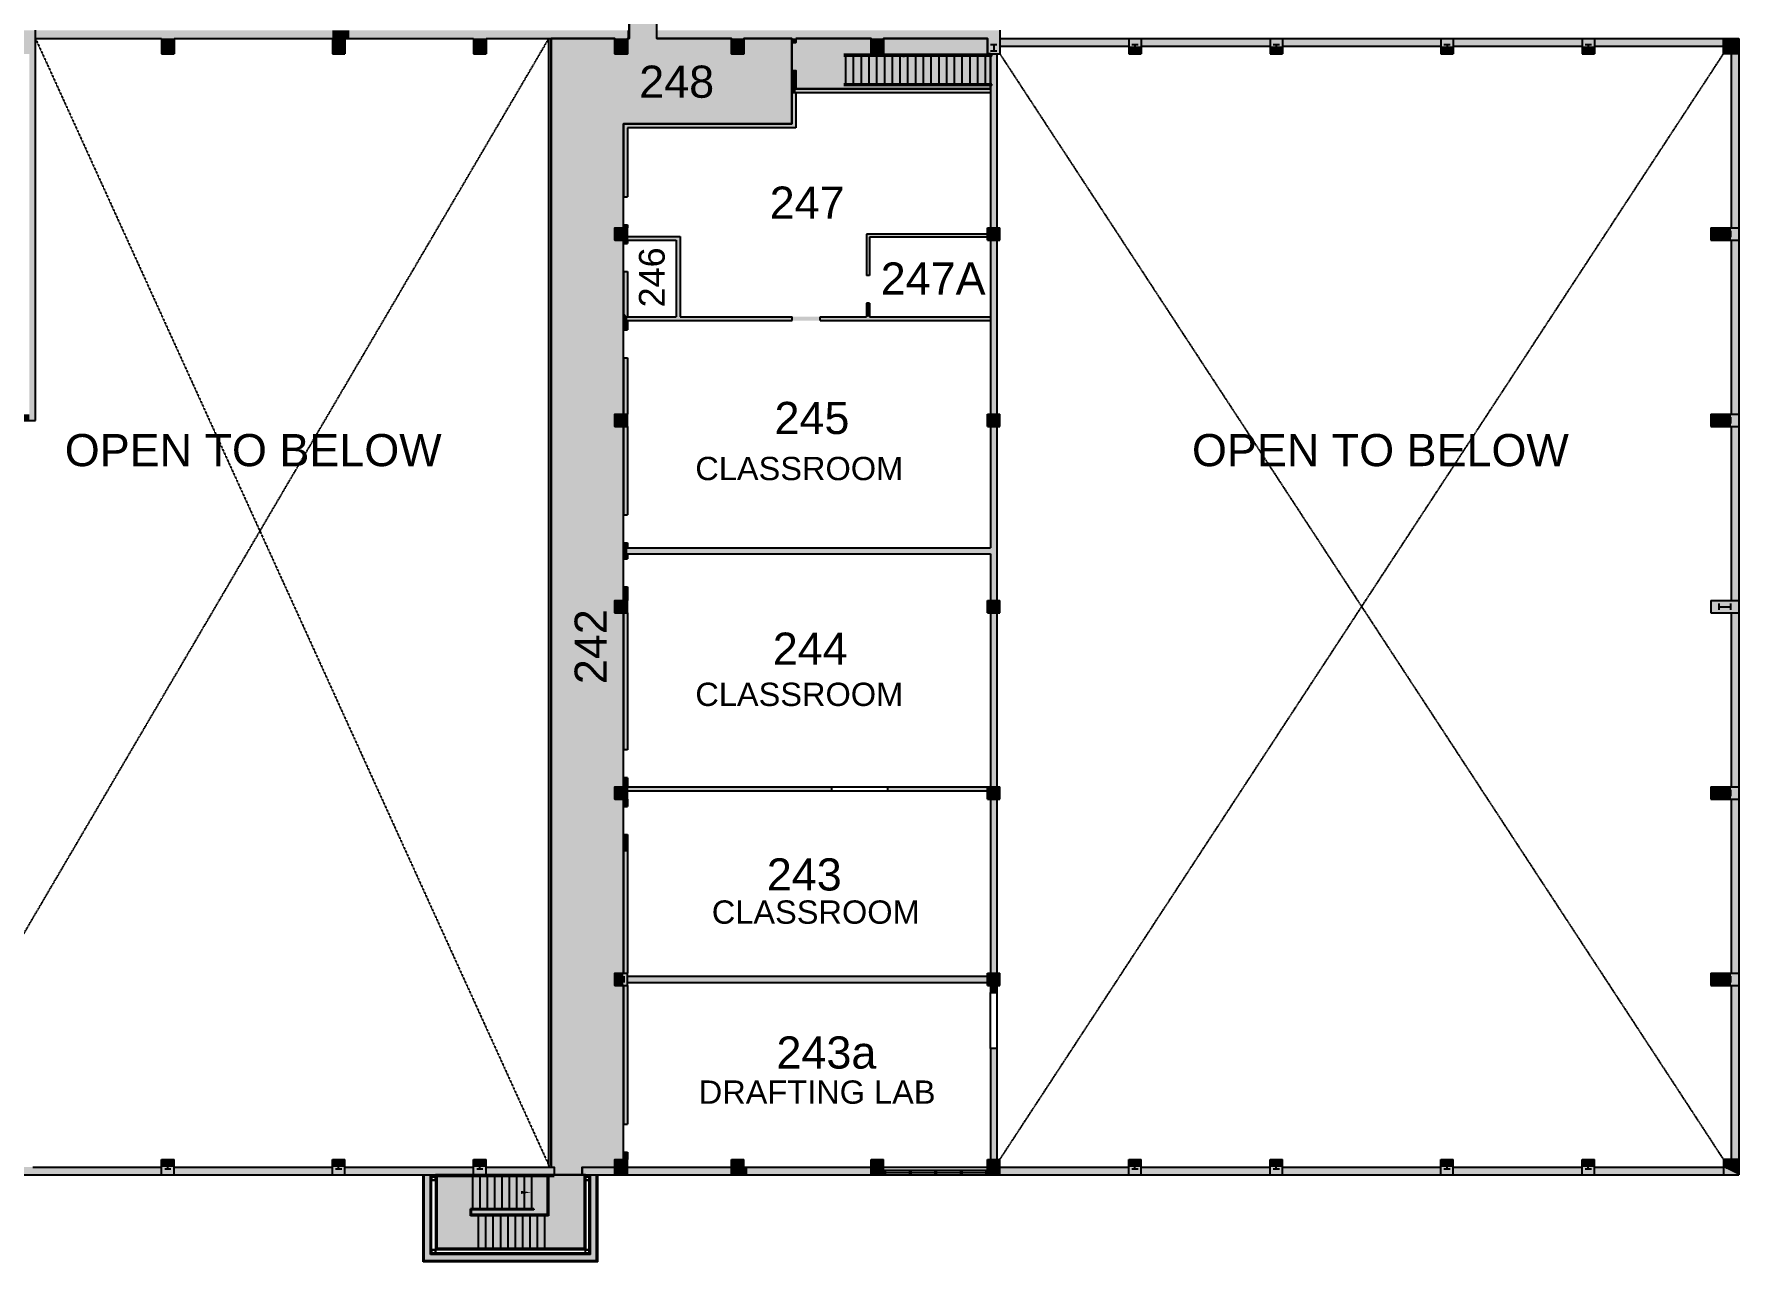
# Model space of a CAD drawing. Extents: x 268 to 100406, y 480 to 72572.
# Drawn here: x 5652 to 7848, y 871 to 2452 of the extents above; entities that cross this region are included whole.
import ezdxf

# ---------------------------------------------------------------- set-up
doc = ezdxf.new("R2010")
doc.units = 0
doc.header["$LTSCALE"] = 0.5
doc.linetypes.add('HIDDEN', pattern=[0.375, 0.25, -0.125])
for name, color, linetype in [('CORRIDOR_HATCH', 253, 'CONTINUOUS'), ('ROOM_NAMES', 7, 'CONTINUOUS'), ('SOLID', 7, 'CONTINUOUS'), ('STAIR', 7, 'CONTINUOUS'), ('TEXT', 7, 'CONTINUOUS'), ('WALL', 7, 'CONTINUOUS'), ('WALLS', 7, 'CONTINUOUS')]:
    doc.layers.add(name, color=color, linetype=linetype)
doc.styles.get("Standard").update_dxf_attribs({"font": 'arial.ttf'})
doc.styles.add('STANDARD_2', font='arial.ttf')

# ---------------------------------------------------------------- blocks, each defined once
blk = doc.blocks.new('COL1')
at = {"layer": 'WALL'}
for p, q in [((-8, -8), (-8, 8)), ((-8, 8), (8, 8)), ((-4, -4), (-4, 4)), ((-4, 0), (4, 0)), ((4, -4), (4, 4)), ((8, -8), (8, 8)), ((-8, -8), (8, -8))]:
    blk.add_line(p, q, dxfattribs=at)
blk = doc.blocks.new('*U47')
at = {"layer": 'SOLID'}
for points in [[(5653.3, 2446.8), (5653.3, 2457.3), (5815.8, 2446.8)], [(5815.8, 2446.8), (5653.3, 2457.3), (5815.8, 2457.3)], [(5815.8, 2426.8), (5815.8, 2457.3), (5831.8, 2426.8)], [(5831.8, 2426.8), (5815.8, 2457.3), (5831.8, 2457.3)], [(5831.8, 2446.8), (5831.8, 2457.3), (6035.8, 2446.8)], [(6035.8, 2446.8), (5831.8, 2457.3), (6035.8, 2457.3)], [(6035.8, 2446.8), (6035.8, 2457.3), (6057.8, 2446.8)], [(6057.8, 2446.8), (6035.8, 2457.3), (6057.8, 2457.3)], [(6057.8, 2446.8), (6057.8, 2457.3), (6217.8, 2446.8)], [(6217.8, 2446.8), (6057.8, 2457.3), (6217.8, 2457.3)], [(6217.8, 2426.8), (6217.8, 2457.3), (6233.8, 2426.8)], [(6233.8, 2426.8), (6217.8, 2457.3), (6233.8, 2457.3)], [(6233.8, 2446.8), (6233.8, 2457.3), (6399.8, 2446.8)], [(6399.8, 2446.8), (6233.8, 2457.3), (6399.8, 2457.3)], [(6399.8, 2426.8), (6399.8, 2457.3), (6415.8, 2426.8)], [(6415.8, 2426.8), (6399.8, 2457.3), (6415.8, 2457.3)], [(6415.8, 2446.8), (6415.8, 2457.3), (6418, 2446.8)], [(6418, 2446.8), (6415.8, 2457.3), (6418, 2457.3)]]:
    blk.add_solid(points, dxfattribs=at)
blk = doc.blocks.new('*U49')
at = {"layer": 'SOLID'}
for points in [[(5443.3, 2184.8), (5443.3, 2457.3), (5447.4, 2184.8)], [(5447.4, 2184.8), (5443.3, 2457.3), (5447.4, 2457.3)], [(5447.4, 2184.8), (5447.4, 2457.3), (5457.8, 2184.8)], [(5457.8, 2184.8), (5447.4, 2457.3), (5457.8, 2457.3)], [(5457.8, 2426.7), (5457.8, 2457.3), (5467.8, 2426.7)], [(5467.8, 2426.7), (5457.8, 2457.3), (5467.8, 2457.3)], [(5467.8, 2447.6), (5467.8, 2457.3), (5486.7, 2447.6)], [(5486.7, 2447.6), (5467.8, 2457.3), (5486.7, 2457.3)], [(5486.7, 2447.6), (5486.7, 2457.3), (5633.8, 2447.6)], [(5633.8, 2447.6), (5486.7, 2457.3), (5633.8, 2457.3)], [(5633.8, 2426.7), (5633.8, 2457.3), (5645.3, 2426.7)], [(5645.3, 2426.7), (5633.8, 2457.3), (5645.3, 2457.3)], [(5645.3, 1954.7), (5645.3, 2457.3), (5653.3, 1954.7)], [(5653.3, 1954.7), (5645.3, 2457.3), (5653.3, 2457.3)], [(5457.8, 2184.8), (5457.8, 2202.8), (5467.8, 2184.8)], [(5467.8, 2184.8), (5457.8, 2202.8), (5467.8, 2202.8)], [(5467.8, 2184.8), (5467.8, 2202.8), (5486.7, 2184.8)], [(5486.7, 2184.8), (5467.8, 2202.8), (5486.7, 2202.8)], [(5447.4, 1925.4), (5447.4, 1962.8), (5457.8, 1925.4)], [(5457.8, 1925.4), (5447.4, 1962.8), (5457.8, 1962.8)], [(5457.8, 1946.8), (5457.8, 1962.8), (5467.8, 1946.8)], [(5467.8, 1946.8), (5457.8, 1962.8), (5467.8, 1962.8)], [(5467.8, 1946.8), (5467.8, 1962.8), (5486.7, 1946.8)], [(5486.7, 1946.8), (5467.8, 1962.8), (5486.7, 1962.8)], [(5486.7, 1954.7), (5486.7, 1962.8), (5633.8, 1954.7)], [(5633.8, 1954.7), (5486.7, 1962.8), (5633.8, 1962.8)], [(5633.8, 1954.7), (5633.8, 1962.8), (5645.3, 1954.7)], [(5645.3, 1954.7), (5633.8, 1962.8), (5645.3, 1962.8)]]:
    blk.add_solid(points, dxfattribs=at)
blk = doc.blocks.new('*U72')
at = {"layer": 'SOLID'}
for points in [[(6357.7, 982.8), (6357.7, 992.8), (6399.8, 982.8)], [(6399.8, 982.8), (6357.7, 992.8), (6399.8, 992.8)], [(6399.8, 982.8), (6399.8, 1002.8), (6415.8, 982.8)], [(6415.8, 982.8), (6399.8, 1002.8), (6415.8, 1002.8)], [(6415.8, 982.8), (6415.8, 992.8), (6549.8, 982.8)], [(6549.8, 982.8), (6415.8, 992.8), (6549.8, 992.8)], [(6549.8, 982.8), (6549.8, 1002.8), (6565.8, 982.8)], [(6565.8, 982.8), (6549.8, 1002.8), (6565.8, 1002.8)], [(6565.8, 982.8), (6565.8, 992.8), (6570.4, 982.8)], [(6570.4, 982.8), (6565.8, 992.8), (6570.4, 992.8)]]:
    blk.add_solid(points, dxfattribs=at)
blk = doc.blocks.new('*U73')
at = {"layer": 'WALL'}
for points in [[(6745.8, 982.8), (6745.8, 988.8), (6747.8, 982.8)], [(6747.8, 982.8), (6745.8, 988.8), (6747.8, 988.8)]]:
    blk.add_solid(points, dxfattribs=at)
blk = doc.blocks.new('*U74')
at = {"layer": 'SOLID'}
for points in [[(6779.1, 982.8), (6779.1, 988.8), (6781.1, 982.8)], [(6781.1, 982.8), (6779.1, 988.8), (6781.1, 988.8)]]:
    blk.add_solid(points, dxfattribs=at)
blk = doc.blocks.new('*U75')
at = {"layer": 'SOLID'}
for points in [[(6811.8, 982.8), (6811.8, 988.8), (6813.8, 982.8)], [(6813.8, 982.8), (6811.8, 988.8), (6813.8, 988.8)]]:
    blk.add_solid(points, dxfattribs=at)
blk = doc.blocks.new('*U76')
at = {"layer": 'SOLID'}
for points in [[(6844.8, 982.8), (6844.8, 988.8), (6846.8, 982.8)], [(6846.8, 982.8), (6844.8, 988.8), (6846.8, 988.8)]]:
    blk.add_solid(points, dxfattribs=at)
blk = doc.blocks.new('*U77')
at = {"layer": 'SOLID'}
for points in [[(6877.8, 982.8), (6877.8, 988.8), (6879.8, 982.8)], [(6879.8, 982.8), (6877.8, 988.8), (6879.8, 988.8)]]:
    blk.add_solid(points, dxfattribs=at)
blk = doc.blocks.new('*U84')
at = {"layer": 'SOLID'}
for points in [[(6565.8, 982.8), (6565.8, 992.8), (6729.8, 982.8)], [(6729.8, 982.8), (6565.8, 992.8), (6729.8, 992.8)], [(6729.8, 982.8), (6729.8, 1002.8), (6733, 982.8)], [(6733, 982.8), (6729.8, 1002.8), (6733, 1002.8)], [(6733, 982.8), (6733, 995.8), (6745.8, 982.8)], [(6745.8, 982.8), (6733, 995.8), (6745.8, 995.8)], [(6879.8, 982.8), (6879.8, 1002.8), (6895.8, 982.8)], [(6895.8, 982.8), (6879.8, 1002.8), (6895.8, 1002.8)], [(6895.8, 982.8), (6895.8, 992.8), (7061.8, 982.8)], [(7061.8, 982.8), (6895.8, 992.8), (7061.8, 992.8)]]:
    blk.add_solid(points, dxfattribs=at)
blk = doc.blocks.new('*U91')
at = {"layer": 'CORRIDOR_HATCH'}
for points in [[(6418, 2336.8), (6418, 2468.3), (6447.3, 2336.8)], [(6447.3, 2336.8), (6418, 2468.3), (6447.3, 2468.3)], [(6447.3, 2336.8), (6447.3, 2468.3), (6454, 2336.8)], [(6454, 2336.8), (6447.3, 2468.3), (6454, 2468.3)], [(6317.8, 992.8), (6317.8, 2446.8), (6321.7, 992.8)], [(6321.7, 992.8), (6317.8, 2446.8), (6321.7, 2446.8)], [(6321.7, 982.8), (6321.7, 2446.8), (6357.7, 982.8)], [(6357.7, 982.8), (6321.7, 2446.8), (6357.7, 2446.8)], [(6357.7, 992.8), (6357.7, 2446.8), (6361, 992.8)], [(6361, 992.8), (6357.7, 2446.8), (6361, 2446.8)], [(6361, 992.8), (6361, 2446.8), (6361.7, 992.8)], [(6361.7, 992.8), (6361, 2446.8), (6361.7, 2446.8)], [(6361.7, 992.8), (6361.7, 2446.8), (6361.9, 992.8)], [(6361.9, 992.8), (6361.7, 2446.8), (6361.9, 2446.8)], [(6361.9, 992.8), (6361.9, 2446.8), (6362.4, 992.8)], [(6362.4, 992.8), (6361.9, 2446.8), (6362.4, 2446.8)], [(6362.4, 992.8), (6362.4, 2446.8), (6399.8, 992.8)], [(6399.8, 992.8), (6362.4, 2446.8), (6399.8, 2446.8)], [(6415.8, 2336.8), (6415.8, 2446.8), (6418, 2336.8)], [(6418, 2336.8), (6415.8, 2446.8), (6418, 2446.8)], [(6454, 2336.8), (6454, 2446.8), (6455.8, 2336.8)], [(6455.8, 2336.8), (6454, 2446.8), (6455.8, 2446.8)], [(6455.8, 2336.8), (6455.8, 2446.8), (6457.2, 2336.8)], [(6457.2, 2336.8), (6455.8, 2446.8), (6457.2, 2446.8)], [(6457.2, 2336.8), (6457.2, 2446.8), (6458, 2336.8)], [(6458, 2336.8), (6457.2, 2446.8), (6458, 2446.8)], [(6458, 2336.8), (6458, 2446.8), (6549.8, 2336.8)], [(6549.8, 2336.8), (6458, 2446.8), (6549.8, 2446.8)], [(6565.8, 2336.8), (6565.8, 2446.8), (6627.8, 2336.8)], [(6627.8, 2336.8), (6565.8, 2446.8), (6627.8, 2446.8)], [(6627.8, 2405.7), (6627.8, 2441.7), (6632.8, 2405.7)], [(6632.8, 2405.7), (6627.8, 2441.7), (6632.8, 2441.7)], [(6632.8, 2381.8), (6632.8, 2446.8), (6657.8, 2381.8)], [(6657.8, 2381.8), (6632.8, 2446.8), (6657.8, 2446.8)], [(6657.8, 2381.8), (6657.8, 2446.8), (6729.8, 2381.8)], [(6729.8, 2381.8), (6657.8, 2446.8), (6729.8, 2446.8)], [(6745.8, 2381.8), (6745.8, 2446.8), (6845.8, 2381.8)], [(6845.8, 2381.8), (6745.8, 2446.8), (6845.8, 2446.8)], [(6845.8, 2381.8), (6845.8, 2446.8), (6879.8, 2381.8)], [(6879.8, 2381.8), (6845.8, 2446.8), (6879.8, 2446.8)], [(6399.8, 2202.8), (6399.8, 2426.8), (6410.8, 2202.8)], [(6410.8, 2202.8), (6399.8, 2426.8), (6410.8, 2426.8)], [(6410.8, 2336.8), (6410.8, 2426.8), (6415.8, 2336.8)], [(6415.8, 2336.8), (6410.8, 2426.8), (6415.8, 2426.8)], [(6549.8, 2336.8), (6549.8, 2426.8), (6565.8, 2336.8)], [(6565.8, 2336.8), (6549.8, 2426.8), (6565.8, 2426.8)], [(6729.8, 2381.8), (6729.8, 2426.8), (6745.8, 2381.8)], [(6745.8, 2381.8), (6729.8, 2426.8), (6745.8, 2426.8)], [(6879.8, 2381.8), (6879.8, 2426.8), (6881.8, 2381.8)], [(6881.8, 2381.8), (6879.8, 2426.8), (6881.8, 2426.8)], [(6881.8, 2381.8), (6881.8, 2426.8), (6883.8, 2381.8)], [(6883.8, 2381.8), (6881.8, 2426.8), (6883.8, 2426.8)], [(6399.8, 1962.8), (6399.8, 2186.8), (6410.8, 1962.8)], [(6410.8, 1962.8), (6399.8, 2186.8), (6410.8, 2186.8)], [(6399.8, 1722.8), (6399.8, 1946.8), (6410.8, 1722.8)], [(6410.8, 1722.8), (6399.8, 1946.8), (6410.8, 1946.8)], [(6399.8, 1482.8), (6399.8, 1706.8), (6410.8, 1482.8)], [(6410.8, 1482.8), (6399.8, 1706.8), (6410.8, 1706.8)], [(6399.8, 1242.8), (6399.8, 1466.8), (6410.8, 1242.8)], [(6410.8, 1242.8), (6399.8, 1466.8), (6410.8, 1466.8)], [(6399.8, 1002.8), (6399.8, 1226.8), (6410.8, 1002.8)], [(6410.8, 1002.8), (6399.8, 1226.8), (6410.8, 1226.8)], [(6168.7, 886.8), (6168.7, 982.8), (6171.2, 886.8)], [(6171.2, 886.8), (6168.7, 982.8), (6171.2, 982.8)], [(6171.2, 886.8), (6171.2, 982.8), (6188.4, 886.7)], [(6188.4, 886.7), (6171.2, 982.8), (6188.4, 982.8)], [(6188.4, 886.7), (6188.4, 982.8), (6317.8, 886.6)], [(6317.8, 886.6), (6188.4, 982.8), (6317.8, 982.8)], [(6317.8, 886.6), (6317.8, 982.8), (6321.7, 886.6)], [(6321.7, 886.6), (6317.8, 982.8), (6321.7, 982.8)], [(6321.7, 886.6), (6321.7, 982.8), (6357.7, 886.5)], [(6357.7, 886.5), (6321.7, 982.8), (6357.7, 982.8)], [(6357.7, 886.5), (6357.7, 982.8), (6361, 886.5)], [(6361, 886.5), (6357.7, 982.8), (6361, 982.8)], [(6361, 886.5), (6361, 982.8), (6361.7, 886.5)], [(6361.7, 886.5), (6361, 982.8), (6361.7, 982.8)], [(6361.7, 886.5), (6361.7, 982.8), (6361.9, 886.5)]]:
    blk.add_solid(points, dxfattribs=at)

msp = doc.modelspace()

# ---------------------------------------------------------------- linework, layer by layer
at = {"layer": 'CORRIDOR_HATCH'}
msp.add_lwpolyline([(6418, 2468.3), (6418, 2446.8), (6415.8, 2446.8), (6415.8, 2426.8), (6399.8, 2426.8), (6399.8, 2446.8), (6317.8, 2446.8), (6317.8, 994.8), (6317.8, 992.8), (6321.7, 992.8), (6321.7, 982.8), (6357.7, 982.8), (6357.7, 992.8), (6399.8, 992.8), (6399.8, 1002.8), (6410.8, 1002.8), (6410.8, 1226.8), (6399.8, 1226.8), (6399.8, 1242.8), (6410.8, 1242.8), (6410.8, 1466.8), (6399.8, 1466.8), (6399.8, 1482.8), (6410.8, 1482.8), (6410.8, 1706.8), (6399.8, 1706.8), (6399.8, 1722.8), (6410.8, 1722.8), (6410.8, 1946.8), (6399.8, 1946.8), (6399.8, 1962.8), (6410.8, 1962.8), (6410.8, 2186.8), (6399.8, 2186.8), (6399.8, 2202.8), (6410.8, 2202.8), (6410.8, 2336.8), (6627.8, 2336.8), (6627.8, 2446.8), (6565.8, 2446.8), (6565.8, 2426.8), (6549.8, 2426.8), (6549.8, 2446.8), (6454, 2446.8), (6454, 2468.3)], dxfattribs=at)
for points in [[(6632.8, 2446.8), (6632.8, 2441.7), (6627.8, 2441.7), (6627.8, 2405.7), (6632.8, 2405.7), (6632.8, 2381.8), (6883.8, 2381.8), (6883.8, 2426.8), (6879.8, 2426.8), (6879.8, 2446.8), (6745.8, 2446.8), (6745.8, 2426.8), (6729.8, 2426.8), (6729.8, 2446.8)], [(6168.7, 982.8), (6168.7, 886.8), (6361.9, 886.5), (6361.7, 982.8)]]:
    msp.add_lwpolyline(points, close=True, dxfattribs=at)
at = {"layer": 'SOLID'}
msp.add_line((5653.3, 2446.8), (5653.3, 2457.3), dxfattribs=at)
for points in [[(5815.8, 2426.8), (5831.8, 2426.8), (5815.8, 2446.8), (5831.8, 2446.8)], [(6035.8, 2426.8), (6051.8, 2426.8), (6035.8, 2446.8), (6051.8, 2446.8)], [(6217.8, 2426.8), (6233.8, 2426.8), (6217.8, 2446.8), (6233.8, 2446.8)], [(6314.8, 1968.2), (6317.8, 1971.7), (6314.8, 2446.8), (6317.8, 2446.8)], [(6399.8, 2426.8), (6415.8, 2426.8), (6399.8, 2446.8), (6415.8, 2446.8)], [(6454, 2446.8), (6454, 2457.3), (6879.8, 2446.8), (6895.8, 2457.3)], [(6549.8, 2426.8), (6565.8, 2426.8), (6549.8, 2446.8), (6565.8, 2446.8)], [(6627.8, 2441.7), (6627.8, 2446.8), (6632.8, 2441.7), (6632.8, 2446.8)], [(6729.8, 2446.8), (6729.8, 2426.8), (6745.8, 2446.8), (6745.8, 2426.8)], [(6879.8, 2446.8), (6879.8, 2426.8), (6895.8, 2457.3), (6895.8, 2426.8)], [(7827.8, 2446.8), (7827.8, 2436.8), (6895.8, 2446.8), (6895.8, 2436.8)], [(7827.8, 2446.8), (7847.8, 2446.8), (7827.8, 2426.8), (7847.8, 2426.8)], [(6883.8, 2202.8), (6891.8, 2202.8), (6883.8, 2426.8), (6891.8, 2426.8)], [(7061.8, 2426.8), (7061.8, 2436.8), (7077.8, 2426.8), (7077.8, 2436.8)], [(7243.8, 2436.8), (7243.8, 2426.8), (7259.8, 2436.8), (7259.8, 2426.8)], [(7463.8, 2436.8), (7463.8, 2426.8), (7479.8, 2436.8), (7479.8, 2426.8)], [(7645.8, 2436.8), (7645.8, 2426.8), (7661.8, 2436.8), (7661.8, 2426.8)], [(7837.8, 1722.8), (7847.8, 1722.8), (7837.8, 2426.8), (7847.8, 2426.8)], [(6627.8, 2405.7), (6627.8, 2403.7), (6632.8, 2405.7), (6632.8, 2403.7)], [(6627.8, 2376.8), (6627.8, 2383.8), (6632.8, 2376.8), (6632.8, 2383.8)], [(6627.8, 2336.8), (6632.8, 2331.8), (6627.8, 2376.8), (6632.8, 2376.8)], [(6883.8, 2381.8), (6883.8, 2376.8), (6632.8, 2381.8), (6632.8, 2376.8)], [(6410.8, 2242.9), (6415.8, 2242.9), (6410.8, 2336.8), (6415.8, 2331.8)], [(6410.8, 2336.8), (6415.8, 2331.8), (6627.8, 2336.8), (6632.8, 2331.8)], [(6399.8, 2202.8), (6399.8, 2186.8), (6415.8, 2202.8), (6415.8, 2186.8)], [(6410.8, 2206.9), (6415.8, 2206.9), (6410.8, 2202.8), (6415.8, 2202.8)], [(6879.8, 2202.8), (6879.8, 2186.8), (6895.8, 2202.8), (6895.8, 2186.8)], [(7811.8, 2202.8), (7811.8, 2186.8), (7837.8, 2202.8), (7837.8, 2186.8)], [(6410.8, 2182.6), (6410.8, 2186.8), (6415.8, 2182.6), (6415.8, 2186.8)], [(6478.8, 2186.8), (6483.8, 2191.8), (6415.8, 2186.8), (6415.8, 2191.8)], [(6478.8, 2088.3), (6483.8, 2088.3), (6478.8, 2186.8), (6483.8, 2191.8)], [(6723.8, 2141.6), (6727.8, 2141.6), (6723.8, 2194.8), (6727.8, 2190.8)], [(6723.8, 2194.8), (6727.8, 2190.8), (6879.8, 2194.8), (6879.8, 2190.8)], [(6883.8, 2128), (6891.8, 2129.1), (6883.8, 2186.8), (6891.8, 2186.8)], [(6410.8, 2093.5), (6415.8, 2088.3), (6410.8, 2146.6), (6415.8, 2146.6)], [(6883.8, 1962.8), (6891.8, 1962.8), (6883.8, 2128), (6891.8, 2129.1)], [(6415.8, 2071.4), (6410.8, 2071.4), (6415.8, 2088.3), (6410.8, 2093.5)], [(6415.8, 2083.3), (6415.8, 2088.3), (6883.8, 2083.3), (6883.8, 2088.3)], [(6723.8, 2088.3), (6723.8, 2105.6), (6727.8, 2088.3), (6727.8, 2105.6)], [(6415.8, 1962.8), (6410.8, 1962.8), (6415.8, 2035.4), (6410.8, 2035.4)], [(6314.8, 1323.7), (6317.8, 1321.4), (6314.8, 1968.2), (6317.8, 1971.7)], [(6399.8, 1962.8), (6399.8, 1946.8), (6415.8, 1962.8), (6415.8, 1946.8)], [(6879.8, 1962.8), (6895.8, 1962.8), (6879.8, 1946.8), (6895.8, 1946.8)], [(7811.8, 1962.8), (7811.8, 1946.8), (7837.8, 1962.8), (7837.8, 1946.8)], [(6410.8, 1833), (6415.8, 1833), (6410.8, 1946.8), (6415.8, 1946.8)], [(6883.8, 1722.8), (6891.8, 1722.8), (6883.8, 1946.8), (6891.8, 1946.8)], [(6410.8, 1797), (6410.8, 1776.5), (6415.8, 1797), (6415.8, 1776.5)], [(6415.8, 1790.8), (6415.8, 1782.8), (6883.8, 1790.8), (6883.8, 1782.8)], [(6410.8, 1740.5), (6410.8, 1722.8), (6415.8, 1740.5), (6415.8, 1722.8)], [(6399.8, 1722.8), (6399.8, 1706.8), (6415.8, 1722.8), (6415.8, 1706.8)], [(6895.8, 1722.8), (6895.8, 1706.8), (6879.8, 1722.8), (6879.8, 1706.8)], [(7811.8, 1722.8), (7811.8, 1706.8), (7847.8, 1722.8), (7847.8, 1706.8)], [(6410.8, 1530.2), (6415.8, 1530.2), (6410.8, 1706.8), (6415.8, 1706.8)], [(6883.8, 1482.8), (6891.8, 1482.8), (6883.8, 1706.8), (6891.8, 1706.8)], [(7837.8, 1002.8), (7847.8, 1002.8), (7837.8, 1706.8), (7847.8, 1706.8)], [(6410.8, 1494.2), (6410.8, 1482.8), (6415.8, 1494.2), (6415.8, 1482.8)], [(6399.8, 1466.8), (6399.8, 1482.8), (6415.8, 1466.8), (6415.8, 1482.8)], [(6415.8, 1482.8), (6415.8, 1477.8), (6679, 1482.8), (6679, 1477.8)], [(6879.8, 1482.8), (6879.8, 1477.8), (6751, 1482.8), (6751, 1477.8)], [(6895.8, 1466.8), (6879.8, 1466.8), (6895.8, 1482.8), (6879.8, 1482.8)], [(7811.8, 1482.8), (7811.8, 1466.8), (7837.8, 1482.8), (7837.8, 1466.8)], [(6410.8, 1457.5), (6410.8, 1466.8), (6415.8, 1457.5), (6415.8, 1466.8)], [(6883.8, 1242.8), (6891.8, 1242.8), (6883.8, 1466.8), (6891.8, 1466.8)], [(6410.8, 1421.5), (6410.8, 1399.1), (6415.8, 1421.5), (6415.8, 1399.1)], [(6410.8, 1048), (6415.8, 1048), (6410.8, 1399.1), (6415.8, 1399.1)], [(6314.8, 994.8), (6317.8, 992.8), (6314.8, 1323.7), (6317.8, 1321.4)], [(6399.8, 1242.8), (6399.8, 1226.8), (6410.8, 1242.8), (6410.8, 1226.8)], [(6415.8, 1238.7), (6415.8, 1230.7), (6883.8, 1238.7), (6883.8, 1230.7)], [(6895.8, 1242.8), (6879.8, 1242.8), (6895.8, 1226.8), (6879.8, 1226.8)], [(7811.8, 1242.8), (7811.8, 1226.8), (7837.8, 1242.8), (7837.8, 1226.8)], [(6883.8, 1217.8), (6891.8, 1217.8), (6883.8, 1226.8), (6891.8, 1226.8)], [(6883.8, 1002.8), (6891.8, 1002.8), (6883.8, 1145.8), (6891.8, 1145.8)], [(6410.8, 1012), (6415.8, 1012), (6410.8, 1002.8), (6415.8, 1002.8)], [(5467.8, 982.8), (5467.8, 992.8), (6321.7, 982.8), (6321.7, 992.8)], [(5815.8, 1002.8), (5831.8, 1002.8), (5815.8, 992.8), (5831.8, 992.8)], [(6035.8, 1002.8), (6051.8, 1002.8), (6035.8, 992.8), (6051.8, 992.8)], [(6217.8, 1002.8), (6233.8, 1002.8), (6217.8, 992.8), (6233.8, 992.8)], [(6399.8, 1002.8), (6399.8, 992.8), (6415.8, 1002.8), (6415.8, 992.8)], [(6549.8, 1002.8), (6549.8, 992.8), (6565.8, 1002.8), (6565.8, 992.8)], [(6729.8, 1002.8), (6745.8, 1002.8), (6729.8, 992.8), (6745.8, 992.8)], [(6879.8, 1002.8), (6895.8, 1002.8), (6879.8, 992.8), (6895.8, 992.8)], [(7827.8, 992.8), (7847.8, 982.8), (7004.7, 992.8), (7003.2, 982.8)], [(7061.8, 1002.8), (7077.8, 1002.8), (7061.8, 992.8), (7077.8, 992.8)], [(7243.8, 1002.8), (7259.8, 1002.8), (7243.8, 992.8), (7259.8, 992.8)], [(7463.8, 1002.8), (7479.8, 1002.8), (7463.8, 992.8), (7479.8, 992.8)], [(7645.8, 1002.8), (7661.8, 1002.8), (7645.8, 992.8), (7661.8, 992.8)], [(7827.8, 1002.8), (7827.8, 992.8), (7847.8, 1002.8), (7847.8, 982.8)], [(6162.2, 982.8), (6152.7, 982.8), (6162.2, 880.3), (6152.7, 870.8)], [(6368.2, 880.3), (6377.7, 870.8), (6368.2, 982.8), (6377.7, 982.8)], [(6162.2, 880.3), (6152.7, 870.8), (6368.2, 880.3), (6377.7, 870.8)]]:
    msp.add_solid(points, dxfattribs=at)
at = {"layer": 'STAIR', "linetype": 'HIDDEN'}
for p, q in [((5467.8, 1002.8), (6314.8, 2446.8)), ((5653.3, 2446.8), (6314.8, 994.8)), ((6895.8, 1002.8), (7827.8, 2426.8)), ((6895.8, 2426.8), (7827.8, 1002.8))]:
    msp.add_line(p, q, dxfattribs=at)
at = {"layer": 'STAIR'}
for p, q in [((6314.8, 994.8), (6314.8, 2446.8)), ((6317.8, 994.8), (6317.8, 2446.8)), ((6885.2, 2426), (6694.8, 2426)), ((6885.2, 2424), (6694.8, 2424)), ((6696.9, 2424), (6696.9, 2388)), ((6706.9, 2424), (6706.9, 2388)), ((6716.9, 2424), (6716.9, 2388)), ((6726.9, 2424), (6726.9, 2388)), ((6736.9, 2424), (6736.9, 2388)), ((6746.9, 2424), (6746.9, 2388)), ((6756.9, 2424), (6756.9, 2388)), ((6766.9, 2424), (6766.9, 2388)), ((6771.5, 2424), (6771.5, 2422.7)), ((6776.9, 2424), (6776.9, 2388)), ((6786.9, 2424), (6786.9, 2388)), ((6796.9, 2424), (6796.9, 2388)), ((6806.9, 2424), (6806.9, 2388)), ((6816.9, 2424), (6816.9, 2388)), ((6826.9, 2424), (6826.9, 2388)), ((6836.9, 2424), (6836.9, 2388)), ((6846.9, 2424), (6846.9, 2388)), ((6856.9, 2424), (6856.9, 2388)), ((6866.9, 2424), (6866.9, 2388)), ((6876.9, 2424), (6876.9, 2388)), ((6885.2, 2424), (6885.2, 2426)), ((6627.8, 2403.7), (6627.8, 2383.8)), ((6630.3, 2403.7), (6630.3, 2383.8)), ((6632.8, 2403.7), (6632.8, 2383.8)), ((6885.2, 2388), (6694.8, 2388)), ((6885.2, 2386), (6694.8, 2386)), ((6885.2, 2386), (6885.2, 2388)), ((6314.8, 994.8), (6314.8, 992.8)), ((6317.8, 994.8), (6317.8, 992.8)), ((6154.2, 872.3), (6154.2, 982.8)), ((6162.2, 880.3), (6162.2, 982.8)), ((6368.2, 880.3), (6368.2, 982.8)), ((6376.2, 872.3), (6376.2, 982.8)), ((6213.7, 930.3), (6213.7, 939.3)), ((6295.2, 939.3), (6213.7, 939.3)), ((6314.2, 930.3), (6213.7, 930.3)), ((6215.2, 931.8), (6215.2, 937.8)), ((6295.2, 937.8), (6215.2, 937.8)), ((6312.7, 931.8), (6215.2, 931.8)), ((6359.7, 880.3), (6162.2, 880.3)), ((6361.7, 886.8), (6168.7, 886.8)), ((6368.2, 880.3), (6359.7, 880.3)), ((6359.7, 872.3), (6154.2, 872.3)), ((6376.2, 872.3), (6359.7, 872.3))]:
    msp.add_line(p, q, dxfattribs=at)
at = {"layer": 'STAIR', "linetype": 'CONTINUOUS'}
for p, q in [((6168.7, 982.8), (6168.7, 886.8)), ((6170.2, 981.3), (6170.2, 888.3)), ((6170.2, 981.3), (6321.7, 981.3)), ((6216.2, 981.3), (6216.2, 939.3)), ((6225.7, 981.3), (6225.7, 939.3)), ((6235.2, 981.3), (6235.2, 939.3)), ((6244.7, 981.3), (6244.7, 939.3)), ((6254.2, 981.3), (6254.2, 939.3)), ((6263.7, 981.3), (6263.7, 939.3)), ((6273.2, 981.3), (6273.2, 939.3)), ((6282.7, 981.3), (6282.7, 939.3)), ((6292.2, 981.3), (6292.2, 939.3)), ((6312.7, 981.3), (6312.7, 931.8)), ((6314.2, 981.3), (6314.2, 930.3)), ((6360.2, 982.8), (6360.2, 888.3)), ((6361.7, 982.8), (6361.7, 886.8)), ((6223.7, 930.3), (6223.7, 888.3)), ((6233.2, 930.3), (6233.2, 888.3)), ((6242.7, 930.3), (6242.7, 888.3)), ((6252.2, 930.3), (6252.2, 888.3)), ((6261.7, 930.3), (6261.7, 888.3)), ((6271.2, 930.3), (6271.2, 888.3)), ((6280.7, 930.3), (6280.7, 888.3)), ((6290.2, 930.3), (6290.2, 888.3)), ((6295.2, 939.3), (6295.2, 937.8)), ((6299.7, 930.3), (6299.7, 888.3)), ((6309.2, 930.3), (6309.2, 888.3)), ((6170.2, 888.3), (6360.2, 888.3)), ((6302.7, 888.3), (6302.7, 886.8))]:
    msp.add_line(p, q, dxfattribs=at)
at = {"layer": 'WALL'}
for p, q in [((6418, 2446.8), (6418, 2468.3)), ((6454, 2446.8), (6454, 2468.3)), ((5653.3, 2446.8), (5815.8, 2446.8)), ((5653.3, 1954.7), (5653.3, 2446.8)), ((5815.8, 2446.8), (5815.8, 2426.8)), ((5819.8, 2438.8), (5827.8, 2438.8)), ((5823.8, 2438.8), (5823.8, 2430.8)), ((5831.8, 2446.8), (5831.8, 2426.8)), ((5831.8, 2446.8), (6035.8, 2446.8)), ((6029.8, 2446.8), (6057.8, 2446.8)), ((6035.8, 2446.8), (6035.8, 2426.8)), ((6039.8, 2438.8), (6047.8, 2438.8)), ((6043.8, 2438.8), (6043.8, 2430.8)), ((6051.8, 2446.8), (6051.8, 2426.8)), ((6051.8, 2446.8), (6217.8, 2446.8)), ((6217.8, 2446.8), (6217.8, 2426.8)), ((6221.8, 2438.8), (6229.8, 2438.8)), ((6225.8, 2438.8), (6225.8, 2430.8)), ((6233.8, 2446.8), (6233.8, 2426.8)), ((6233.8, 2446.8), (6399.8, 2446.8)), ((6399.8, 2446.8), (6399.8, 2426.8)), ((6403.8, 2438.8), (6411.8, 2438.8)), ((6407.8, 2438.8), (6407.8, 2430.8)), ((6415.8, 2446.8), (6415.8, 2426.8)), ((6415.8, 2446.8), (6418, 2446.8)), ((6454, 2446.8), (6549.8, 2446.8)), ((6549.8, 2446.8), (6549.8, 2426.8)), ((6553.8, 2438.8), (6561.8, 2438.8)), ((6557.8, 2438.8), (6557.8, 2430.8)), ((6565.8, 2446.8), (6565.8, 2426.8)), ((6565.8, 2446.8), (6627.8, 2446.8)), ((6627.8, 2446.8), (6627.8, 2441.7)), ((6627.8, 2441.7), (6632.8, 2441.7)), ((6632.8, 2446.8), (6632.8, 2441.7)), ((6632.8, 2446.8), (6729.8, 2446.8)), ((6729.8, 2446.8), (6729.8, 2426.8)), ((6733.8, 2438.8), (6741.8, 2438.8)), ((6737.8, 2438.8), (6737.8, 2430.8)), ((6745.8, 2446.8), (6745.8, 2426.8)), ((6745.8, 2446.8), (6879.8, 2446.8)), ((6879.8, 2446.8), (6879.8, 2426.8)), ((6883.8, 2438.8), (6891.8, 2438.8)), ((6887.8, 2438.8), (6887.8, 2430.8)), ((6895.8, 2457.3), (6895.8, 2426.8)), ((6895.8, 2446.8), (7061.8, 2446.8)), ((7061.8, 2446.8), (7061.8, 2426.8)), ((7061.8, 2446.8), (7847.8, 2446.8)), ((7065.8, 2438.8), (7073.8, 2438.8)), ((7069.8, 2438.8), (7069.8, 2430.8)), ((7077.8, 2446.8), (7077.8, 2426.8)), ((7243.8, 2446.8), (7243.8, 2426.8)), ((7247.8, 2438.8), (7255.8, 2438.8)), ((7251.8, 2438.8), (7251.8, 2430.8)), ((7259.8, 2446.8), (7259.8, 2426.8)), ((7463.8, 2446.8), (7463.8, 2426.8)), ((7467.8, 2438.8), (7475.8, 2438.8)), ((7471.8, 2438.8), (7471.8, 2430.8)), ((7479.8, 2446.8), (7479.8, 2426.8)), ((7645.8, 2446.8), (7645.8, 2426.8)), ((7649.8, 2438.8), (7657.8, 2438.8)), ((7653.8, 2438.8), (7653.8, 2430.8)), ((7661.8, 2446.8), (7661.8, 2426.8)), ((7827.8, 2426.8), (7827.8, 2446.8)), ((7831.8, 2430.8), (7831.8, 2438.8)), ((7839.8, 2430.8), (7839.8, 2438.8)), ((7847.8, 2446.8), (7847.8, 982.8)), ((5815.8, 2426.8), (5831.8, 2426.8)), ((5819.8, 2430.8), (5827.8, 2430.8)), ((6035.8, 2426.8), (6051.8, 2426.8)), ((6039.8, 2430.8), (6047.8, 2430.8)), ((6217.8, 2426.8), (6233.8, 2426.8)), ((6221.8, 2430.8), (6229.8, 2430.8)), ((6399.8, 2426.8), (6415.8, 2426.8)), ((6403.8, 2430.8), (6411.8, 2430.8)), ((6549.8, 2426.8), (6565.8, 2426.8)), ((6553.8, 2430.8), (6561.8, 2430.8)), ((6729.8, 2426.8), (6745.8, 2426.8)), ((6733.8, 2430.8), (6741.8, 2430.8)), ((6879.8, 2426.8), (6895.8, 2426.8)), ((6883.8, 2430.8), (6891.8, 2430.8)), ((6883.8, 2426.8), (6883.8, 2202.8)), ((6891.8, 2426.8), (6891.8, 2202.8)), ((6895.8, 2436.8), (7061.8, 2436.8)), ((7061.8, 2426.8), (7077.8, 2426.8)), ((7065.8, 2430.8), (7073.8, 2430.8)), ((7077.8, 2436.8), (7243.8, 2436.8)), ((7237.8, 2436.8), (7243.8, 2436.8)), ((7243.8, 2426.8), (7259.8, 2426.8)), ((7247.8, 2430.8), (7255.8, 2430.8)), ((7259.8, 2436.8), (7265.8, 2436.8)), ((7259.8, 2436.8), (7463.8, 2436.8)), ((7457.8, 2436.8), (7463.8, 2436.8)), ((7463.8, 2426.8), (7479.8, 2426.8)), ((7467.8, 2430.8), (7475.8, 2430.8)), ((7479.8, 2436.8), (7645.8, 2436.8)), ((7645.8, 2426.8), (7661.8, 2426.8)), ((7649.8, 2430.8), (7657.8, 2430.8)), ((7661.8, 2436.8), (7827.8, 2436.8)), ((7847.8, 2426.8), (7827.8, 2426.8)), ((7839.8, 2434.8), (7831.8, 2434.8)), ((7837.8, 2426.8), (7837.8, 2202.8)), ((6627.8, 2405.7), (6632.8, 2405.7)), ((6627.8, 2405.7), (6627.8, 2403.7)), ((6627.8, 2403.7), (6632.8, 2403.7)), ((6632.8, 2405.7), (6632.8, 2403.7)), ((6627.8, 2383.8), (6632.8, 2383.8)), ((6627.8, 2383.8), (6627.8, 2376.8)), ((6634.8, 2376.8), (6627.8, 2376.8)), ((6627.8, 2376.8), (6627.8, 2336.8)), ((6632.8, 2383.8), (6632.8, 2381.8)), ((6634.8, 2381.8), (6632.8, 2381.8)), ((6632.8, 2376.8), (6632.8, 2331.8)), ((6883.8, 2381.8), (6634.8, 2381.8)), ((6883.8, 2376.8), (6634.8, 2376.8)), ((6410.8, 2336.8), (6410.8, 2242.9)), ((6627.8, 2336.8), (6410.8, 2336.8)), ((6415.8, 2331.8), (6415.8, 2242.9)), ((6632.8, 2331.8), (6415.8, 2331.8)), ((6410.8, 2242.9), (6415.8, 2242.9)), ((6399.8, 2186.8), (6399.8, 2202.8)), ((6399.8, 2202.8), (6415.8, 2202.8)), ((6403.8, 2190.8), (6403.8, 2198.8)), ((6410.8, 2206.9), (6415.8, 2206.9)), ((6410.8, 2206.9), (6410.8, 2202.8)), ((6411.8, 2190.8), (6411.8, 2198.8)), ((6415.8, 2206.9), (6415.8, 2202.8)), ((6415.8, 2186.8), (6415.8, 2202.8)), ((6879.8, 2186.8), (6879.8, 2202.8)), ((6879.8, 2202.8), (6895.8, 2202.8)), ((6883.8, 2190.8), (6883.8, 2198.8)), ((6891.8, 2190.8), (6891.8, 2198.8)), ((6895.8, 2186.8), (6895.8, 2202.8)), ((7811.8, 2202.8), (7811.8, 2186.8)), ((7811.8, 2202.8), (7847.8, 2202.8)), ((7821.8, 2198.8), (7821.8, 2190.8)), ((7837.1, 2198.8), (7837.1, 2190.8)), ((6399.8, 2186.8), (6415.8, 2186.8)), ((6403.8, 2194.8), (6411.8, 2194.8)), ((6410.8, 2186.8), (6410.8, 2182.6)), ((6410.8, 2182.6), (6415.8, 2182.6)), ((6415.8, 2191.8), (6483.8, 2191.8)), ((6415.8, 2186.8), (6415.8, 2182.6)), ((6415.8, 2186.8), (6478.8, 2186.8)), ((6478.8, 2186.8), (6478.8, 2088.3)), ((6483.8, 2191.8), (6483.8, 2088.3)), ((6879.8, 2194.8), (6723.8, 2194.8)), ((6723.8, 2194.8), (6723.8, 2141.6)), ((6727.8, 2190.8), (6727.8, 2141.6)), ((6879.8, 2190.8), (6727.8, 2190.8)), ((6879.8, 2186.8), (6895.8, 2186.8)), ((6883.8, 2194.8), (6891.8, 2194.8)), ((6883.8, 2186.8), (6883.8, 2120.8)), ((6891.8, 2186.8), (6891.8, 1962.8)), ((7811.8, 2186.8), (7847.8, 2186.8)), ((7821.8, 2194.8), (7837.1, 2194.8)), ((7837.8, 2186.8), (7837.8, 1962.8)), ((6410.8, 2146.6), (6415.8, 2146.6)), ((6410.8, 2146.6), (6410.8, 2071.4)), ((6415.8, 2146.6), (6415.8, 2088.3)), ((6727.8, 2141.6), (6723.8, 2141.6)), ((6883.8, 2120.8), (6883.8, 2112.8)), ((6883.8, 2112.8), (6883.8, 1962.8)), ((6415.8, 2088.3), (6478.8, 2088.3)), ((6483.8, 2088.3), (6628.3, 2088.3)), ((6628.3, 2083.3), (6628.3, 2088.3)), ((6664.3, 2083.3), (6664.3, 2088.3)), ((6664.3, 2088.3), (6723.8, 2088.3)), ((6727.8, 2105.6), (6723.8, 2105.6)), ((6723.8, 2105.6), (6723.8, 2088.3)), ((6727.8, 2105.6), (6727.8, 2088.3)), ((6727.8, 2088.3), (6883.8, 2088.3)), ((6410.8, 2071.4), (6415.8, 2071.4)), ((6415.8, 2083.3), (6415.8, 2071.4)), ((6415.8, 2083.3), (6628.3, 2083.3)), ((6664.3, 2083.3), (6883.8, 2083.3)), ((6410.8, 2035.4), (6415.8, 2035.4)), ((6410.8, 2035.4), (6410.8, 1962.8)), ((6415.8, 2035.4), (6415.8, 1962.8)), ((5486.7, 1954.7), (5653.3, 1954.7)), ((6399.8, 1946.8), (6399.8, 1962.8)), ((6399.8, 1962.8), (6415.8, 1962.8)), ((6403.8, 1950.8), (6403.8, 1958.8)), ((6403.8, 1954.8), (6411.8, 1954.8)), ((6411.8, 1950.8), (6411.8, 1958.8)), ((6415.8, 1946.8), (6415.8, 1962.8)), ((6879.8, 1946.8), (6879.8, 1962.8)), ((6879.8, 1962.8), (6895.8, 1962.8)), ((6883.8, 1950.8), (6883.8, 1958.8)), ((6883.8, 1954.8), (6891.8, 1954.8)), ((6891.8, 1950.8), (6891.8, 1958.8)), ((6895.8, 1946.8), (6895.8, 1962.8)), ((7811.8, 1962.8), (7811.8, 1946.8)), ((7811.8, 1962.8), (7847.8, 1962.8)), ((7821.8, 1958.8), (7821.8, 1950.8)), ((7821.8, 1954.8), (7837.1, 1954.8)), ((7837.1, 1958.8), (7837.1, 1950.8)), ((6399.8, 1946.8), (6415.8, 1946.8)), ((6410.8, 1946.8), (6410.8, 1833)), ((6415.8, 1946.8), (6415.8, 1833)), ((6879.8, 1946.8), (6895.8, 1946.8)), ((6883.8, 1946.8), (6883.8, 1934.8)), ((6883.8, 1934.8), (6883.8, 1926.8)), ((6891.8, 1946.8), (6891.8, 1722.8)), ((7811.8, 1946.8), (7847.8, 1946.8)), ((7837.8, 1946.8), (7837.8, 1722.8)), ((6883.8, 1926.8), (6883.8, 1790.8)), ((6410.8, 1833), (6415.8, 1833)), ((6410.8, 1797), (6415.8, 1797)), ((6410.8, 1797), (6410.8, 1776.5)), ((6415.8, 1797), (6415.8, 1790.8)), ((6415.8, 1790.8), (6883.8, 1790.8)), ((6415.8, 1782.8), (6883.8, 1782.8)), ((6415.8, 1782.8), (6415.8, 1776.5)), ((6883.8, 1782.8), (6883.8, 1722.8)), ((6410.8, 1776.5), (6415.8, 1776.5)), ((6410.8, 1740.5), (6415.8, 1740.5)), ((6410.8, 1740.5), (6410.8, 1722.8)), ((6415.8, 1740.5), (6415.8, 1722.8)), ((6399.8, 1706.8), (6399.8, 1722.8)), ((6399.8, 1722.8), (6415.8, 1722.8)), ((6403.8, 1710.8), (6403.8, 1718.8)), ((6403.8, 1714.8), (6411.8, 1714.8)), ((6411.8, 1710.8), (6411.8, 1718.8)), ((6415.8, 1706.8), (6415.8, 1722.8)), ((6879.8, 1706.8), (6879.8, 1722.8)), ((6879.8, 1722.8), (6895.8, 1722.8)), ((6883.8, 1710.8), (6883.8, 1718.8)), ((6883.8, 1714.8), (6891.8, 1714.8)), ((6891.8, 1710.8), (6891.8, 1718.8)), ((6895.8, 1706.8), (6895.8, 1722.8)), ((7811.8, 1722.8), (7811.8, 1706.8)), ((7811.8, 1722.8), (7847.8, 1722.8)), ((7821.8, 1718.8), (7821.8, 1710.8)), ((7821.8, 1714.8), (7837.1, 1714.8)), ((7837.1, 1718.8), (7837.1, 1710.8)), ((6399.8, 1706.8), (6415.8, 1706.8)), ((6410.8, 1706.8), (6410.8, 1530.2)), ((6415.8, 1706.8), (6415.8, 1530.2)), ((6879.8, 1706.8), (6895.8, 1706.8)), ((6883.8, 1706.8), (6883.8, 1482.8)), ((6891.8, 1706.8), (6891.8, 1482.8)), ((7811.8, 1706.8), (7847.8, 1706.8)), ((7837.8, 1706.8), (7837.8, 1482.8)), ((6415.8, 1530.2), (6410.8, 1530.2)), ((6415.8, 1494.2), (6410.8, 1494.2)), ((6410.8, 1494.2), (6410.8, 1482.8)), ((6415.8, 1494.2), (6415.8, 1482.8)), ((6399.8, 1466.8), (6399.8, 1482.8)), ((6399.8, 1482.8), (6415.8, 1482.8)), ((6403.8, 1470.8), (6403.8, 1478.8)), ((6403.8, 1474.8), (6411.8, 1474.8)), ((6411.8, 1470.8), (6411.8, 1478.8)), ((6415.8, 1466.8), (6415.8, 1482.8)), ((6415.8, 1482.8), (6883.8, 1482.8)), ((6415.8, 1477.8), (6679, 1477.8)), ((6679, 1482.8), (6679, 1477.8)), ((6679, 1477.8), (6751, 1477.8)), ((6751, 1482.8), (6751, 1477.8)), ((6751, 1477.8), (6879.8, 1477.8)), ((6879.8, 1466.8), (6879.8, 1482.8)), ((6879.8, 1482.8), (6895.8, 1482.8)), ((6883.8, 1470.8), (6883.8, 1478.8)), ((6883.8, 1474.8), (6891.8, 1474.8)), ((6891.8, 1470.8), (6891.8, 1478.8)), ((6895.8, 1466.8), (6895.8, 1482.8)), ((7811.8, 1482.8), (7811.8, 1466.8)), ((7811.8, 1482.8), (7847.8, 1482.8)), ((7821.8, 1478.8), (7821.8, 1470.8)), ((7821.8, 1474.8), (7837.1, 1474.8)), ((7837.1, 1478.8), (7837.1, 1470.8)), ((6399.8, 1466.8), (6415.8, 1466.8)), ((6410.8, 1466.8), (6410.8, 1457.5)), ((6410.8, 1457.5), (6415.8, 1457.5)), ((6415.8, 1466.8), (6415.8, 1457.5)), ((6879.8, 1466.8), (6895.8, 1466.8)), ((6883.8, 1466.8), (6883.8, 1217.8)), ((6891.8, 1466.8), (6891.8, 1217.8)), ((7811.8, 1466.8), (7847.8, 1466.8)), ((7837.8, 1466.8), (7837.8, 1242.8)), ((6410.8, 1421.5), (6410.8, 1242.8)), ((6410.8, 1421.5), (6415.8, 1421.5)), ((6415.8, 1421.5), (6415.8, 1242.8)), ((6399.8, 1226.8), (6399.8, 1242.8)), ((6399.8, 1242.8), (6415.8, 1242.8)), ((6403.8, 1230.8), (6403.8, 1238.8)), ((6403.8, 1234.8), (6411.8, 1234.8)), ((6411.8, 1230.8), (6411.8, 1238.8)), ((6415.8, 1226.8), (6415.8, 1242.8)), ((6415.8, 1238.7), (6883.8, 1238.7)), ((6415.8, 1230.7), (6883.8, 1230.7)), ((7811.8, 1242.8), (7847.8, 1242.8)), ((7811.8, 1242.8), (7811.8, 1226.8)), ((7821.8, 1238.8), (7821.8, 1230.8)), ((7821.8, 1234.8), (7837.1, 1234.8)), ((7837.1, 1238.8), (7837.1, 1230.8)), ((6399.8, 1226.8), (6415.8, 1226.8)), ((6410.8, 1226.8), (6410.8, 1048)), ((6415.8, 1226.8), (6415.8, 1048)), ((6891.8, 1217.8), (6883.8, 1217.8)), ((7811.8, 1226.8), (7847.8, 1226.8)), ((7837.8, 1226.8), (7837.8, 1002.8)), ((6891.8, 1145.8), (6883.8, 1145.8)), ((6883.8, 1145.8), (6883.8, 1002.8)), ((6891.8, 1145.8), (6891.8, 1002.8)), ((6410.8, 1048), (6415.8, 1048)), ((6410.8, 1012), (6415.8, 1012)), ((6410.8, 1012), (6410.8, 1002.8)), ((6410.8, 1012), (6415.8, 1012)), ((6410.8, 1012), (6410.8, 1002.8)), ((6415.8, 1012), (6415.8, 1002.8)), ((5649.8, 992.8), (5815.8, 992.8)), ((5815.8, 1002.8), (5831.8, 1002.8)), ((5815.8, 982.8), (5815.8, 1002.8)), ((5819.8, 998.8), (5827.8, 998.8)), ((5819.8, 990.8), (5827.8, 990.8)), ((5823.8, 990.8), (5823.8, 998.8)), ((5831.8, 982.8), (5831.8, 1002.8)), ((5831.8, 992.8), (6035.8, 992.8)), ((6035.8, 1002.8), (6051.8, 1002.8)), ((6035.8, 982.8), (6035.8, 1002.8)), ((6035.8, 1002.8), (6051.8, 1002.8)), ((6035.8, 982.8), (6035.8, 1002.8)), ((6039.8, 998.8), (6047.8, 998.8)), ((6039.8, 998.8), (6047.8, 998.8)), ((6039.8, 990.8), (6047.8, 990.8)), ((6039.8, 990.8), (6047.8, 990.8)), ((6043.8, 990.8), (6043.8, 998.8)), ((6043.8, 990.8), (6043.8, 998.8)), ((6051.8, 982.8), (6051.8, 1002.8)), ((6051.8, 982.8), (6051.8, 1002.8)), ((6051.8, 992.8), (6217.8, 992.8)), ((6051.8, 992.8), (6217.8, 992.8)), ((6217.8, 1002.8), (6233.8, 1002.8)), ((6217.8, 982.8), (6217.8, 1002.8)), ((6217.8, 1002.8), (6233.8, 1002.8)), ((6217.8, 982.8), (6217.8, 1002.8)), ((6221.8, 998.8), (6229.8, 998.8)), ((6221.8, 998.8), (6229.8, 998.8)), ((6221.8, 990.8), (6229.8, 990.8)), ((6221.8, 990.8), (6229.8, 990.8)), ((6225.8, 990.8), (6225.8, 998.8)), ((6225.8, 990.8), (6225.8, 998.8)), ((6233.8, 982.8), (6233.8, 1002.8)), ((6233.8, 982.8), (6233.8, 1002.8)), ((6233.8, 992.8), (6321.7, 992.8)), ((6321.7, 992.8), (6321.7, 982.8)), ((6321.7, 992.8), (6321.7, 982.8)), ((6357.7, 992.8), (6357.7, 982.8)), ((6357.7, 992.8), (6399.8, 992.8)), ((6357.7, 992.8), (6357.7, 982.8)), ((6357.7, 992.8), (6399.8, 992.8)), ((6399.8, 1002.8), (6415.8, 1002.8)), ((6399.8, 982.8), (6399.8, 1002.8)), ((6399.8, 1002.8), (6415.8, 1002.8)), ((6399.8, 982.8), (6399.8, 1002.8)), ((6403.8, 998.8), (6411.8, 998.8)), ((6403.8, 998.8), (6411.8, 998.8)), ((6403.8, 990.8), (6411.8, 990.8)), ((6403.8, 990.8), (6411.8, 990.8)), ((6407.8, 990.8), (6407.8, 998.8)), ((6407.8, 990.8), (6407.8, 998.8)), ((6415.8, 982.8), (6415.8, 1002.8)), ((6415.8, 982.8), (6415.8, 1002.8)), ((6415.8, 992.8), (6549.8, 992.8)), ((6549.8, 1002.8), (6565.8, 1002.8)), ((6549.8, 982.8), (6549.8, 1002.8)), ((6553.8, 998.8), (6561.8, 998.8)), ((6553.8, 990.8), (6561.8, 990.8)), ((6557.8, 990.8), (6557.8, 998.8)), ((6565.8, 982.8), (6565.8, 1002.8)), ((6565.8, 992.8), (6729.8, 992.8)), ((6729.8, 1002.8), (6745.8, 1002.8)), ((6729.8, 982.8), (6729.8, 1002.8)), ((6733.8, 998.8), (6741.8, 998.8)), ((6733.8, 990.8), (6741.8, 990.8)), ((6737.8, 990.8), (6737.8, 998.8)), ((6745.8, 982.8), (6745.8, 1002.8)), ((6745.8, 992.8), (6879.8, 992.8)), ((6745.8, 988.8), (6879.8, 988.8)), ((6745.8, 988.8), (6745.8, 982.8)), ((6747.8, 988.8), (6747.8, 982.8)), ((6779.1, 988.8), (6779.1, 982.8)), ((6781.1, 988.8), (6781.1, 982.8)), ((6811.8, 988.8), (6811.8, 982.8)), ((6813.8, 988.8), (6813.8, 982.8)), ((6844.8, 988.8), (6844.8, 982.8)), ((6846.8, 988.8), (6846.8, 982.8)), ((6877.8, 988.8), (6877.8, 982.8)), ((6879.8, 1002.8), (6895.8, 1002.8)), ((6879.8, 982.8), (6879.8, 1002.8)), ((6879.8, 988.8), (6879.8, 982.8)), ((6883.8, 998.8), (6891.8, 998.8)), ((6883.8, 990.8), (6891.8, 990.8)), ((6887.8, 990.8), (6887.8, 998.8)), ((6895.8, 982.8), (6895.8, 1002.8)), ((6895.8, 992.8), (7061.8, 992.8)), ((7061.8, 1002.8), (7077.8, 1002.8)), ((7061.8, 982.8), (7061.8, 1002.8)), ((7065.8, 998.8), (7073.8, 998.8)), ((7065.8, 990.8), (7073.8, 990.8)), ((7069.8, 990.8), (7069.8, 998.8)), ((7077.8, 982.8), (7077.8, 1002.8)), ((7077.8, 992.8), (7243.8, 992.8)), ((7243.8, 1002.8), (7259.8, 1002.8)), ((7243.8, 982.8), (7243.8, 1002.8)), ((7247.8, 998.8), (7255.8, 998.8)), ((7247.8, 990.8), (7255.8, 990.8)), ((7251.8, 990.8), (7251.8, 998.8)), ((7259.8, 982.8), (7259.8, 1002.8)), ((7259.8, 992.8), (7463.8, 992.8)), ((7463.8, 1002.8), (7479.8, 1002.8)), ((7463.8, 982.8), (7463.8, 1002.8)), ((7467.8, 998.8), (7475.8, 998.8)), ((7467.8, 990.8), (7475.8, 990.8)), ((7471.8, 990.8), (7471.8, 998.8)), ((7479.8, 982.8), (7479.8, 1002.8)), ((7479.8, 992.8), (7645.8, 992.8)), ((7645.8, 1002.8), (7661.8, 1002.8)), ((7645.8, 982.8), (7645.8, 1002.8)), ((7649.8, 998.8), (7657.8, 998.8)), ((7649.8, 990.8), (7657.8, 990.8)), ((7653.8, 990.8), (7653.8, 998.8)), ((7661.8, 982.8), (7661.8, 1002.8)), ((7661.8, 992.8), (7827.8, 992.8)), ((7847.8, 1002.8), (7827.8, 1002.8)), ((7827.8, 1002.8), (7827.8, 982.8)), ((7831.8, 998.8), (7831.8, 990.8)), ((7839.8, 994.8), (7831.8, 994.8)), ((7839.8, 998.8), (7839.8, 990.8)), ((5443.3, 982.8), (5831.8, 982.8)), ((5831.8, 982.8), (6051.8, 982.8)), ((6051.8, 982.8), (6321.7, 982.8)), ((6051.8, 982.8), (6321.7, 982.8)), ((6152.7, 870.8), (6152.7, 982.8)), ((6163.7, 881.8), (6163.7, 982.8)), ((6163.7, 980.8), (6168.7, 980.8)), ((6163.7, 975.8), (6163.7, 980.8)), ((6168.7, 975.8), (6163.7, 975.8)), ((6163.9, 980.5), (6168.4, 980.5)), ((6163.9, 976), (6163.9, 980.5)), ((6168.4, 976), (6163.9, 976)), ((6168.4, 980.5), (6168.4, 976)), ((6168.7, 980.8), (6168.7, 975.8)), ((6357.7, 982.8), (6415.8, 982.8)), ((6357.7, 982.8), (6415.8, 982.8)), ((6361.7, 980.8), (6366.7, 980.8)), ((6361.7, 975.8), (6361.7, 980.8)), ((6366.7, 975.8), (6361.7, 975.8)), ((6361.9, 980.5), (6366.4, 980.5)), ((6361.9, 976), (6361.9, 980.5)), ((6366.4, 976), (6361.9, 976)), ((6366.4, 980.5), (6366.4, 976)), ((6366.7, 881.8), (6366.7, 982.8)), ((6366.7, 980.8), (6366.7, 975.8)), ((6377.7, 870.8), (6377.7, 982.8)), ((6415.8, 982.8), (7847.8, 982.8)), ((6745.8, 982.8), (6879.8, 982.8)), ((6747.8, 985.8), (6779.1, 985.8)), ((6781.1, 985.8), (6812.4, 985.8)), ((6814.4, 985.8), (6844.8, 985.8)), ((6846.8, 985.8), (6877.8, 985.8)), ((6163.7, 881.8), (6163.7, 886.8)), ((6163.7, 886.8), (6168.7, 886.8)), ((6168.7, 881.8), (6163.7, 881.8)), ((6359.7, 881.8), (6163.7, 881.8)), ((6163.9, 882), (6163.9, 886.5)), ((6163.9, 886.5), (6168.4, 886.5)), ((6168.4, 882), (6163.9, 882)), ((6168.4, 886.5), (6168.4, 882)), ((6168.7, 886.8), (6168.7, 881.8)), ((6366.7, 881.8), (6357.7, 881.8)), ((6361.7, 881.8), (6361.7, 886.8)), ((6361.7, 886.8), (6366.7, 886.8)), ((6366.7, 881.8), (6361.7, 881.8)), ((6361.9, 882), (6361.9, 886.5)), ((6361.9, 886.5), (6366.4, 886.5)), ((6366.4, 882), (6361.9, 882)), ((6366.4, 886.5), (6366.4, 882)), ((6366.7, 886.8), (6366.7, 881.8)), ((6377.7, 870.8), (6152.7, 870.8))]:
    msp.add_line(p, q, dxfattribs=at)
msp.add_lwpolyline([(6883.8, 1217.8), (6891.8, 1217.8), (6891.8, 1145.8), (6883.8, 1145.8)], close=True, dxfattribs=at)
at = {"layer": 'WALLS'}
msp.add_lwpolyline([(6291.7, 960.3, 0, 4, 0), (6278.7, 960.3, 4, 4, 0)], format="xyseb", dxfattribs=at)

# ---------------------------------------------------------------- block references
at = {"layer": 'CORRIDOR_HATCH'}
msp.add_blockref('*U91', (0, 0), dxfattribs=at)
at = {"layer": 'SOLID'}
for name in ['*U49', '*U47', '*U72', '*U84', '*U74', '*U75', '*U76', '*U77']:
    msp.add_blockref(name, (0, 0), dxfattribs=at)
at = {"layer": 'WALL'}
for name, p in [('COL1', (6887.8, 1234.8)), ('*U73', (0, 0))]:
    msp.add_blockref(name, p, dxfattribs=at)

# ---------------------------------------------------------------- texts
at = {"layer": 'ROOM_NAMES', "linetype": 'CONTINUOUS', "style": 'STANDARD_2'}
for p in [(6503.4, 1877.8), (6503.4, 1586.9), (6524.6, 1306.4)]:
    msp.add_text('CLASSROOM', height=30, dxfattribs=at).set_placement(p)
at = {"layer": 'ROOM_NAMES', "linetype": 'CONTINUOUS'}
msp.add_text('DRAFTING LAB', height=30, dxfattribs=at).set_placement((6507.8, 1074.5))
at = {"layer": 'TEXT', "style": 'STANDARD_2'}
for s, height, p in [('248', 41.42, (6431.1, 2370.4)), ('247', 41.42, (6599.2, 2214.6)), ('247A', 41.42, (6742.2, 2116.8)), ('245', 41.42, (6605.4, 1937.2)), ('OPEN TO BELOW', 41.424, (5691.1, 1895.8)), ('OPEN TO BELOW', 41.424, (7143.2, 1895.8)), ('244', 41.42, (6603.2, 1640)), ('243', 41.42, (6595.5, 1349.2)), ('243a', 41.42, (6607.9, 1119.8))]:
    msp.add_text(s, height=height, dxfattribs=at).set_placement(p)
for s, height, p in [('246', 33.14, (6463.9, 2100.4)), ('242', 41.42, (6389.3, 1615))]:
    msp.add_text(s, height=height, rotation=90, dxfattribs=at).set_placement(p)

doc.saveas('drawing.dxf')
